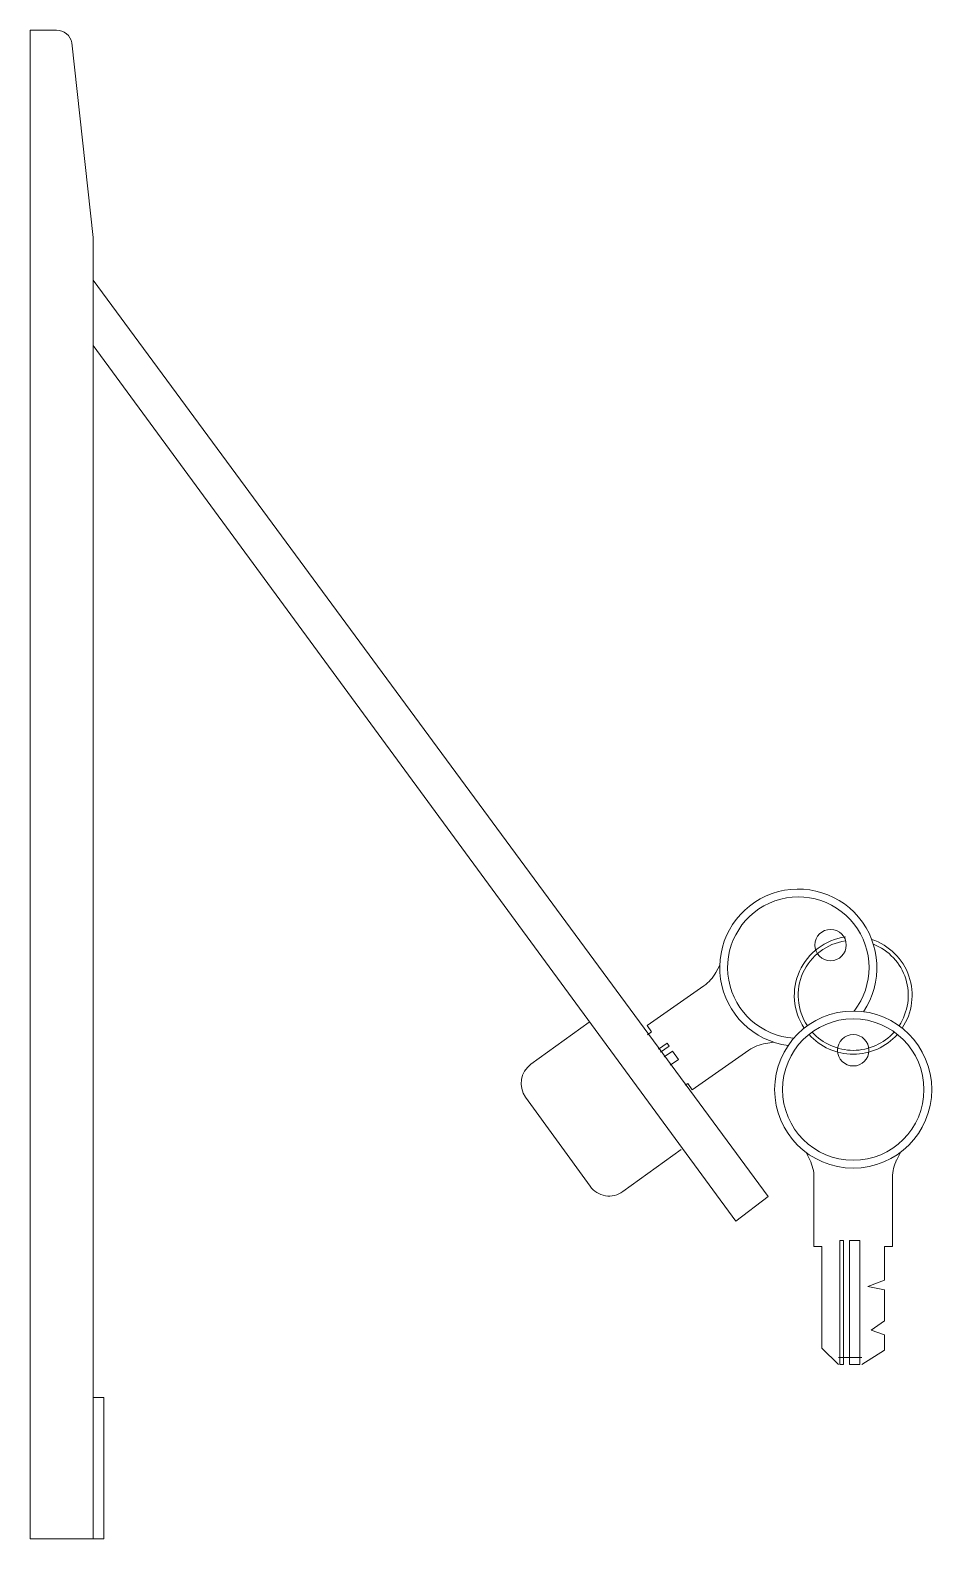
# Model space of a CAD drawing. Header units: millimetres. Extents: x 0 to 1826, y 0 to 3056.
import ezdxf

# ---------------------------------------------------------------- set-up
doc = ezdxf.new("R2010")
doc.units = ezdxf.units.MM
doc.layers.add('FRAME-DRAWING', color=120, linetype='Continuous', lineweight=9)

# ---------------------------------------------------------------- blocks, each defined once
blk = doc.blocks.new('KHÓA TAY GẠT TRUNG B')
at = {"color": 6, "lineweight": 9}
for p, q in [((885.7, -1788.7), (885.7, 1267.6)), ((885.7, 1267.6), (938.9, 1267.6)), ((885.7, 1267.6), (938.9, 1267.6)), ((970.2, 1241.8), (1012.9, 847.9)), ((1012.9, 847.9), (1012.9, -1788.7)), ((1012.9, 761.3), (2380.3, -1095.2)), ((1012.9, 628.8), (2314.5, -1144.9)), ((2017.8, -742), (1899.6, -827.3)), ((2019.3, -1074.5), (1888.9, -893.9)), ((2204, -1000), (2085.9, -1085.3)), ((2380.3, -1095.2), (2314.5, -1144.9)), ((1034.9, -1502.3), (1012.9, -1502.3)), ((1012.9, -1502.3), (1012.9, -1788.7)), ((1034.9, -1788.7), (1034.9, -1502.3)), ((1012.9, -1788.7), (885.7, -1788.7)), ((1012.9, -1788.7), (1034.9, -1788.7))]:
    blk.add_line(p, q, dxfattribs=at)
for centre, radius, start, end in [((938.9, 1235.8), 31.8, 10.839, 90), ((1927.6, -866), 47.7, 125.8234, 215.8234), ((2058, -1046.6), 47.7, 215.8234, 305.8234)]:
    blk.add_arc(centre, radius, start, end, dxfattribs=at)
at = {"layer": 'FRAME-DRAWING', "color": 6, "linetype": 'Continuous', "lineweight": 9}
for p, q in [((2282.2, -626.3), (2274.2, -641.1)), ((2249.9, -668.4), (2134.9, -748.9)), ((2134.9, -748.9), (2144.1, -761.9)), ((2144.1, -761.9), (2135.8, -767.7)), ((2157.7, -797), (2175.3, -784.7)), ((2179.5, -790.8), (2162.1, -802.9)), ((2175.3, -784.7), (2179.5, -790.8)), ((2375.1, -785.2), (2391.7, -782.7)), ((2169.3, -812.5), (2186.3, -800.5)), ((2198.4, -817.7), (2181.8, -829.3)), ((2186.3, -800.5), (2198.4, -817.7)), ((2226.2, -879.2), (2341.1, -798.7)), ((2212, -869.7), (2217.1, -866.2)), ((2217.1, -866.2), (2226.2, -879.2)), ((2456.8, -1005.9), (2464.3, -1020.9)), ((2640.3, -1020.9), (2647.8, -1005.9)), ((2472.7, -1056.5), (2472.7, -1196.8)), ((2631.9, -1196.8), (2631.9, -1056.5)), ((2525.3, -1184.3), (2532.6, -1184.3)), ((2525.3, -1435.5), (2525.3, -1184.3)), ((2532.6, -1184.3), (2532.6, -1435.5)), ((2544.5, -1184.3), (2565.5, -1184.3)), ((2544.5, -1435.5), (2544.5, -1184.3)), ((2565.5, -1184.3), (2565.5, -1435.5)), ((2472.7, -1196.8), (2488.7, -1196.8)), ((2488.7, -1196.8), (2488.7, -1402.2)), ((2615.9, -1196.8), (2631.9, -1196.8)), ((2615.9, -1264.5), (2615.9, -1196.8)), ((2581.6, -1277.7), (2615.9, -1264.5)), ((2615.9, -1284), (2581.6, -1277.7)), ((2615.9, -1347.1), (2615.9, -1284)), ((2588.9, -1366.1), (2615.9, -1347.1)), ((2615.9, -1375.5), (2588.9, -1366.1)), ((2488.7, -1402.2), (2522.4, -1435.5)), ((2615.9, -1406.2), (2615.9, -1375.5)), ((2522.4, -1421.6), (2569.6, -1421.6)), ((2532.6, -1435.5), (2525.3, -1435.5)), ((2565.5, -1435.5), (2544.5, -1435.5)), ((2615.9, -1406.2), (2569.6, -1435.5))]:
    blk.add_line(p, q, dxfattribs=at)
for centre, radius in [((2506.4, -585.9), 31.8), ((2552.3, -878.6), 159.1), ((2552.3, -878.6), 143.2), ((2552.3, -799), 31.8)]:
    blk.add_circle(centre, radius, dxfattribs=at)
for centre, radius, start, end in [((2441.2, -631.5), 159.1, 325.8511, 262.5605), ((2441.2, -631.5), 143.2, 322.0885, 266.3231), ((2552.3, -687.7), 119.3, 97.6623, 213.8447), ((2552.3, -687.7), 111.4, 98.2132, 213.6124), ((2552.3, -687.7), 119.3, 326.1553, 71.7289), ((2552.3, -687.7), 111.4, 326.3876, 68.5202), ((2204.2, -603.2), 79.6, 305, 331.5651), ((2552.3, -687.7), 111.4, 221.8103, 318.1897), ((2386.8, -863.9), 79.6, 98.4349, 125), ((2552.3, -687.7), 119.3, 221.4908, 318.5092), ((2393.2, -1056.5), 79.6, 0, 26.5651), ((2711.4, -1056.5), 79.6, 153.4349, 180)]:
    blk.add_arc(centre, radius, start, end, dxfattribs=at)

msp = doc.modelspace()

# ---------------------------------------------------------------- block references
msp.add_blockref('KHÓA TAY GẠT TRUNG B', (-885.7, 1788.7))

doc.saveas('drawing.dxf')
